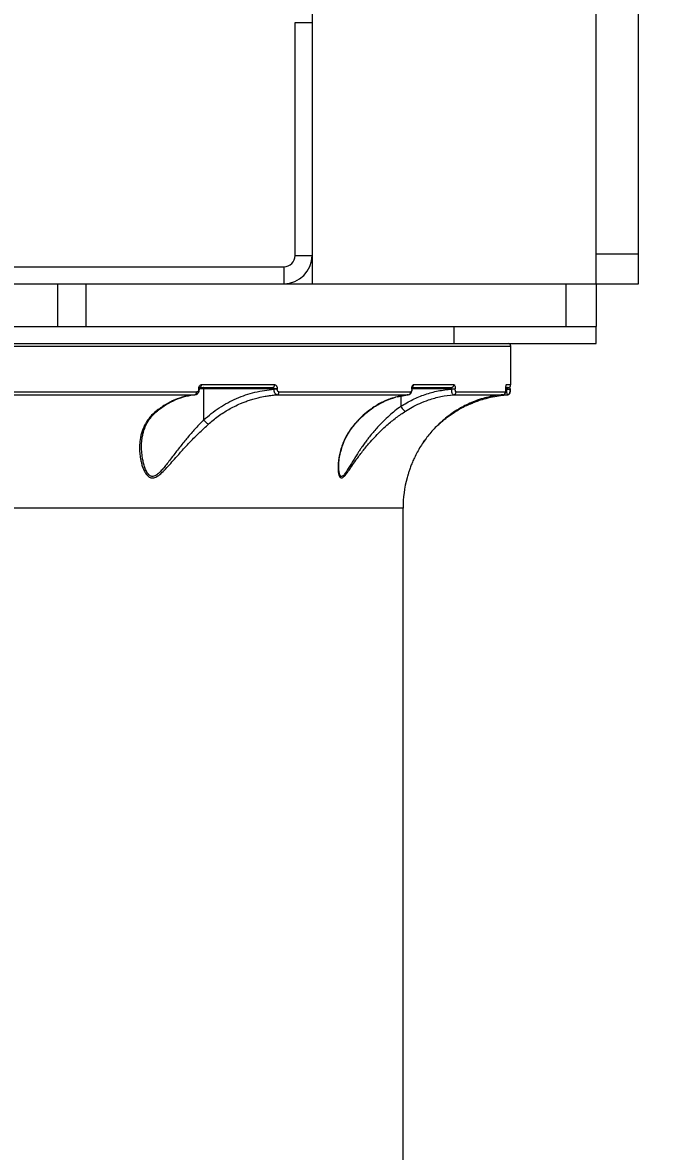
# Model space of a CAD drawing. Header units: millimetres. Extents: x -8045 to 6871, y -5915 to 5473.
# Drawn here: x -1678.8 to -1457.7, y 258.3 to 655.8 of the extents above; entities that cross this region are included whole.
import ezdxf

# ---------------------------------------------------------------- set-up
doc = ezdxf.new("R2010")
doc.units = ezdxf.units.MM
for name, color, linetype in [('DIKOM_ОБЪЕКТ', 7, 'Continuous'), ('DIKOM_РАЗМЕР_ЗОНА', 7, 'Continuous'), ('DIKOM_РАЗМЕР_ОБЪЕКТА', 7, 'Continuous')]:
    doc.layers.add(name, color=color, linetype=linetype)
doc.styles.add('style1', font='arial.ttf', dxfattribs={"width": 0.8})
doc.dimstyles.new('1-50', dxfattribs={"dimtxt": 300, "dimasz": 200, "dimexe": 100, "dimexo": 0, "dimgap": 100, "dimtad": 1, "dimtxsty": 'style1', "dimcen": 200, "dimclrd": 7, "dimclre": 7, "dimclrt": 7, "dimadec": 1, "dimazin": 2, "dimtfac": 1, "dimtmove": 0, "dimatfit": 2, "dimfxl": 0, "dimlwd": 25, "dimlwe": 18, "dimarcsym": 0})

# ---------------------------------------------------------------- blocks, each defined once
blk = doc.blocks.new('*D10')
at = {"layer": 'Defpoints', "color": 0, "linetype": 'Continuous', "transparency": 16777216}
for p in [(-1653.81, 3474.95), (-5616.46, -3083.4), (491.01, -3083.4)]:
    blk.add_point(p, dxfattribs=at)
at = {"layer": 'DIKOM_РАЗМЕР_ОБЪЕКТА', "color": 7, "linetype": 'Continuous', "lineweight": 18, "transparency": 16777216}
for p, q in [((-1653.81, 3474.95), (-5716.46, 3474.95)), ((491.01, -3083.4), (-5716.46, -3083.4))]:
    blk.add_line(p, q, dxfattribs=at)
at = {"layer": 'DIKOM_РАЗМЕР_ОБЪЕКТА', "color": 7, "linetype": 'Continuous', "lineweight": 25, "transparency": 16777216}
blk.add_line((-5616.46, 3274.95), (-5616.46, -2883.4), dxfattribs=at)
at = {"layer": 'DIKOM_РАЗМЕР_ОБЪЕКТА', "color": 7, "linetype": 'Continuous', "transparency": 16777216}
for points in [[(-5649.79, 3274.95), (-5583.12, 3274.95), (-5616.46, 3474.95)], [(-5649.79, -2883.4), (-5583.12, -2883.4), (-5616.46, -3083.4)]]:
    blk.add_solid(points, dxfattribs=at)
at = {"layer": 'DIKOM_РАЗМЕР_ОБЪЕКТА', "color": 7, "linetype": 'Continuous', "lineweight": 15, "transparency": 16777216, "insert": (-5869.63, -1326.86), "char_height": 300, "attachment_point": 5, "rotation": 90, "style": 'style1'}
blk.add_mtext('6550', dxfattribs=at)
blk = doc.blocks.new('*D12')
at = {"layer": 'Defpoints', "color": 0, "transparency": 16777216}
for p in [(-2189.61, 5472.65), (-7595.21, -5084.97), (-495.58, -5084.97)]:
    blk.add_point(p, dxfattribs=at)
at = {"layer": 'DIKOM_РАЗМЕР_ЗОНА', "color": 7, "lineweight": 18, "transparency": 16777216}
for p, q in [((-2189.61, 5472.65), (-7695.21, 5472.65)), ((-495.58, -5084.97), (-7695.21, -5084.97))]:
    blk.add_line(p, q, dxfattribs=at)
at = {"layer": 'DIKOM_РАЗМЕР_ЗОНА', "color": 7, "lineweight": 25, "transparency": 16777216}
blk.add_line((-7595.21, 5272.65), (-7595.21, -4884.97), dxfattribs=at)
at = {"layer": 'DIKOM_РАЗМЕР_ЗОНА', "color": 7, "transparency": 16777216}
for points in [[(-7628.55, 5272.65), (-7561.88, 5272.65), (-7595.21, 5472.65)], [(-7628.55, -4884.97), (-7561.88, -4884.97), (-7595.21, -5084.97)]]:
    blk.add_solid(points, dxfattribs=at)
at = {"layer": 'DIKOM_РАЗМЕР_ЗОНА', "color": 7, "transparency": 16777216, "insert": (-7848.38, -1452.59), "char_height": 300, "attachment_point": 5, "rotation": 90, "style": 'style1'}
blk.add_mtext('10550', dxfattribs=at)

msp = doc.modelspace()

# ---------------------------------------------------------------- linework, layer by layer
at = {"layer": 'DIKOM_ОБЪЕКТ', "color": 7, "linetype": 'Continuous', "lineweight": 15}
for p, q in [((-1476.813, 574.431), (-1476.813, 743.593)), ((-1461.813, 574.431), (-1461.813, 743.593)), ((-1576.813, 663.843), (-1576.813, 563.843)), ((-1582.813, 573.843), (-1582.813, 655.843)), ((-1582.813, 655.843), (-1576.813, 655.843)), ((-1582.813, 573.843), (-1576.813, 573.843)), ((-1476.813, 574.431), (-1461.813, 574.431)), ((-1476.813, 563.843), (-1476.813, 574.431)), ((-1461.813, 563.843), (-1461.813, 574.431)), ((-2266.813, 569.843), (-1586.813, 569.843)), ((-1586.813, 569.843), (-1586.813, 563.843)), ((-1826.813, 563.843), (-1666.55, 563.843)), ((-1666.55, 563.843), (-1666.55, 548.843)), ((-1666.55, 563.843), (-1656.563, 563.843)), ((-1656.563, 563.843), (-1656.563, 548.843)), ((-1656.563, 563.843), (-1487.401, 563.843)), ((-1487.401, 563.843), (-1487.401, 548.843)), ((-1487.401, 563.843), (-1476.813, 563.843)), ((-1476.813, 563.843), (-1476.813, 548.843)), ((-1476.813, 563.843), (-1461.813, 563.843)), ((-1826.813, 548.843), (-1666.55, 548.843)), ((-1666.55, 548.843), (-1656.563, 548.843)), ((-1656.563, 548.843), (-1487.401, 548.843)), ((-1526.813, 542.843), (-1526.813, 548.843)), ((-1487.401, 548.843), (-1476.813, 548.843)), ((-1476.813, 542.843), (-1476.813, 548.843)), ((-2326.813, 542.843), (-1526.813, 542.843)), ((-1925.811, 541.843), (-1506.813, 541.843)), ((-1526.813, 542.843), (-1476.813, 542.843)), ((-1506.813, 528.343), (-1506.813, 541.843)), ((-1683.977, 524.786), (-1618.146, 524.786)), ((-1683.44, 525.783), (-1617.463, 525.783)), ((-1616.784, 526.843), (-1616.784, 526.788)), ((-1616.784, 526.843), (-1616.522, 526.843)), ((-1616.522, 526.788), (-1616.784, 526.788)), ((-1616.522, 526.788), (-1616.522, 526.843)), ((-1615.043, 526.843), (-1616.522, 526.843)), ((-1615.771, 528.343), (-1590.051, 528.343)), ((-1615.043, 526.843), (-1615.043, 515.955)), ((-1590.242, 526.843), (-1615.043, 526.843)), ((-1590.242, 526.763), (-1590.242, 526.843)), ((-1589.111, 526.843), (-1590.242, 526.843)), ((-1589.111, 526.763), (-1590.242, 526.763)), ((-1589.248, 524.786), (-1542.963, 524.786)), ((-1589.111, 526.843), (-1589.111, 526.763)), ((-1588.501, 525.783), (-1542.114, 525.783)), ((-1546.724, 524.111), (-1542.585, 524.843)), ((-1541.703, 526.763), (-1541.703, 526.843)), ((-1541.703, 526.843), (-1541.619, 526.843)), ((-1541.62, 526.763), (-1541.703, 526.763)), ((-1541.619, 526.763), (-1541.619, 526.843)), ((-1527.702, 526.843), (-1541.619, 526.843)), ((-1541.076, 528.343), (-1526.875, 528.343)), ((-1527.702, 526.843), (-1527.702, 526.788)), ((-1527.702, 526.843), (-1526.418, 526.843)), ((-1526.418, 526.788), (-1527.702, 526.788)), ((-1527, 524.786), (-1509.608, 524.786)), ((-1526.418, 526.788), (-1526.418, 526.843)), ((-1526.115, 525.783), (-1508.685, 525.783)), ((-1508.575, 526.739), (-1508.575, 526.843)), ((-1508.575, 526.843), (-1508.571, 526.843)), ((-1508.575, 526.739), (-1508.571, 526.739)), ((-1508.571, 526.739), (-1508.571, 526.843)), ((-1508.316, 526.843), (-1508.571, 526.843)), ((-1508.55, 526.777), (-1508.316, 526.81)), ((-1508.409, 528.343), (-1506.813, 528.343)), ((-1508.316, 526.843), (-1508.316, 526.81)), ((-1508.316, 526.843), (-1506.981, 526.843)), ((-1508.316, 526.81), (-1506.981, 526.81)), ((-1507.941, 524.786), (-1508.002, 524.855)), ((-1506.981, 526.81), (-1506.981, 526.843)), ((-1545.583, 524.313), (-1545.583, 520.728)), ((-1545.583, 520.728), (-1545.582, 520.721)), ((-1615.043, 515.955), (-1615.042, 515.952)), ((-1561.582, 514.647), (-1561.845, 514.474)), ((-1537.631, 508.085), (-1537.121, 508.796)), ((-1544.813, 484.893), (-1864.965, 484.893)), ((-1544.813, 114.793), (-1544.813, 484.893))]:
    msp.add_line(p, q, dxfattribs=at)
at = {"layer": 'DIKOM_ОБЪЕКТ', "color": 7, "linetype": 'Continuous', "lineweight": 15, "flags": 128}
msp.add_lwpolyline([(-1615.043, 526.843), (-1615.046, 526.94), (-1615.055, 527.034), (-1615.07, 527.12), (-1615.09, 527.196), (-1615.115, 527.258), (-1615.143, 527.305), (-1615.174, 527.333), (-1615.206, 527.343)], dxfattribs=at)
at = {"layer": 'DIKOM_ОБЪЕКТ', "color": 7, "linetype": 'Continuous', "lineweight": 15}
for centre, radius, start, end in [((-1586.813, 573.843), 4, 270, 0), ((-1586.813, 573.843), 10, 270, 0), ((-1507.813, 541.843), 1, 0, 90), ((-1618.382, 525.68), 0.925, 284.81564, 6.40599), ((-1616.718, 528.246), 0.951, 291.88738, 5.84936), ((-1590.964, 528.253), 0.917, 276.97043, 5.58345), ((-1589.435, 525.704), 0.937, 281.52361, 4.83747), ((-1543.081, 525.747), 0.968, 277.04139, 2.14689), ((-1542.086, 528.324), 1.01, 301.01489, 1.0367), ((-1527.851, 528.319), 0.977, 271.43436, 1.36751), ((-1527.097, 525.763), 0.982, 275.69732, 1.18072), ((-1509.684, 525.781), 0.998, 274.33676, 0.11489), ((-1509.412, 528.343), 1.003, 333.29852, 0.00937), ((-1508.014, 525.783), 1, 274.21308, 0.01021), ((-1507.813, 528.343), 1, 270, 0), ((-1504.813, 484.893), 40, 164.60174, 180)]:
    msp.add_arc(centre, radius, start, end, dxfattribs=at)
for points, knots in [([(-1618.146, 524.786), (-1619.344, 524.616), (-1621.74, 524.276), (-1625.249, 523.048), (-1628.637, 521.357), (-1630.736, 519.794), (-1631.777, 519.018)], [0, 0, 0, 0, 0.2499508, 0.4999017, 0.7518008, 1, 1, 1, 1]), ([(-1631.375, 519.098), (-1630.325, 519.886), (-1628.218, 521.466), (-1624.82, 523.157), (-1621.31, 524.369), (-1618.915, 524.685), (-1617.715, 524.843)], [0, 0, 0, 0, 0.2498468, 0.5011932, 0.7502496, 1, 1, 1, 1]), ([(-1617.853, 524.835), (-1617.685, 524.896), (-1617.329, 525.025), (-1616.903, 525.463), (-1616.586, 526.072), (-1616.544, 526.544), (-1616.522, 526.788)], [0, 0, 0, 0, 0.2159845, 0.4581584, 0.7206825, 1, 1, 1, 1]), ([(-1616.784, 526.788), (-1616.795, 526.656), (-1616.816, 526.393), (-1616.972, 526.06), (-1617.196, 525.828), (-1617.374, 525.798), (-1617.463, 525.783)], [0, 0, 0, 0, 0.2507574, 0.5001133, 0.749935, 1, 1, 1, 1]), ([(-1616.784, 526.843), (-1616.769, 527.04), (-1616.738, 527.434), (-1616.503, 527.929), (-1616.168, 528.275), (-1615.904, 528.32), (-1615.771, 528.343)], [0, 0, 0, 0, 0.2505399, 0.5002172, 0.7499943, 1, 1, 1, 1]), ([(-1616.522, 526.843), (-1616.52, 526.903), (-1616.515, 527.02), (-1616.486, 527.16), (-1616.451, 527.263), (-1616.408, 527.348), (-1616.373, 527.383), (-1616.376, 527.372), (-1616.376, 527.37)], [0, 0, 0, 0, 0.1836463, 0.3526938, 0.5090294, 0.6540089, 0.9160493, 1, 1, 1, 1]), ([(-1616.512, 527.343), (-1612.048, 527.343), (-1603.119, 527.343), (-1594.942, 527.343), (-1590.853, 527.343)], [0, 0, 0, 0, 0.5000004, 1, 1, 1, 1]), ([(-1615.043, 515.955), (-1613.248, 517.443), (-1609.658, 520.42), (-1603.505, 523.62), (-1597.008, 525.901), (-1592.497, 526.476), (-1590.242, 526.763)], [0, 0, 0, 0, 0.250339, 0.5009741, 0.7504598, 1, 1, 1, 1]), ([(-1613.324, 514.474), (-1612.784, 514.947), (-1611.68, 515.914), (-1609.891, 517.275), (-1608.054, 518.527), (-1606.154, 519.671), (-1604.183, 520.72), (-1602.376, 521.554), (-1600.741, 522.218), (-1599.279, 522.751), (-1597.604, 523.285), (-1595.603, 523.823), (-1593.666, 524.23), (-1592.024, 524.49), (-1590.663, 524.665), (-1589.787, 524.74), (-1589.248, 524.786)], [0, 0, 0, 0, 0.0796033, 0.1630018, 0.2502044, 0.3277904, 0.4112924, 0.5007235, 0.5515625, 0.6100794, 0.6762743, 0.7501602, 0.8443871, 0.9003101, 0.938561, 1, 1, 1, 1]), ([(-1590.853, 527.343), (-1590.783, 527.337), (-1590.644, 527.326), (-1590.476, 527.246), (-1590.361, 527.147), (-1590.293, 527.051), (-1590.25, 526.948), (-1590.244, 526.877), (-1590.242, 526.843)], [0, 0, 0, 0, 0.2510924, 0.500181, 0.6431885, 0.7723193, 0.8901232, 1, 1, 1, 1]), ([(-1589.248, 524.786), (-1589.368, 524.816), (-1589.609, 524.878), (-1589.929, 525.325), (-1590.17, 525.977), (-1590.218, 526.5), (-1590.242, 526.763)], [0, 0, 0, 0, 0.2464255, 0.4950683, 0.746839, 1, 1, 1, 1]), ([(-1590.051, 528.343), (-1589.931, 528.321), (-1589.69, 528.279), (-1589.43, 527.997), (-1589.27, 527.697), (-1589.181, 527.433), (-1589.122, 527.145), (-1589.115, 526.943), (-1589.111, 526.843)], [0, 0, 0, 0, 0.250024, 0.4991473, 0.6248471, 0.7494616, 0.8748876, 1, 1, 1, 1]), ([(-1588.501, 525.783), (-1588.579, 525.796), (-1588.735, 525.824), (-1588.905, 526.008), (-1589.009, 526.205), (-1589.067, 526.377), (-1589.104, 526.566), (-1589.109, 526.697), (-1589.111, 526.763)], [0, 0, 0, 0, 0.2500678, 0.4992095, 0.6249054, 0.7494907, 0.8746945, 1, 1, 1, 1]), ([(-1542.963, 524.786), (-1543.538, 524.72), (-1544.452, 524.617), (-1546.163, 524.295), (-1547.957, 523.835), (-1549.954, 523.129), (-1551.605, 522.408), (-1553.446, 521.469), (-1555.459, 520.24), (-1557.744, 518.529), (-1559.868, 516.649), (-1561.201, 515.183), (-1561.845, 514.474)], [0, 0, 0, 0, 0.0834527, 0.1325783, 0.2499226, 0.3473669, 0.4310404, 0.5009615, 0.6323513, 0.7505552, 0.8795215, 1, 1, 1, 1]), ([(-1545.583, 520.728), (-1544.208, 521.551), (-1541.462, 523.195), (-1537.022, 524.973), (-1532.429, 526.26), (-1529.277, 526.612), (-1527.702, 526.788)], [0, 0, 0, 0, 0.2498644, 0.4987257, 0.7494325, 1, 1, 1, 1]), ([(-1543.932, 519.018), (-1543.172, 519.488), (-1541.549, 520.492), (-1538.831, 521.832), (-1535.446, 523.161), (-1531.462, 524.275), (-1528.487, 524.615), (-1527, 524.786)], [0, 0, 0, 0, 0.14715, 0.3139282, 0.5003331, 0.7501634, 1, 1, 1, 1]), ([(-1542.745, 524.832), (-1542.665, 524.857), (-1542.499, 524.911), (-1542.198, 525.11), (-1541.889, 525.485), (-1541.66, 526.085), (-1541.633, 526.534), (-1541.62, 526.763)], [0, 0, 0, 0, 0.1071626, 0.2221092, 0.4672165, 0.7276409, 1, 1, 1, 1]), ([(-1541.703, 526.763), (-1541.704, 526.697), (-1541.707, 526.565), (-1541.733, 526.376), (-1541.771, 526.204), (-1541.841, 526.007), (-1541.956, 525.824), (-1542.061, 525.796), (-1542.114, 525.783)], [0, 0, 0, 0, 0.1257339, 0.2510932, 0.3758894, 0.5013489, 0.750509, 1, 1, 1, 1]), ([(-1541.703, 526.843), (-1541.7, 526.943), (-1541.695, 527.145), (-1541.656, 527.434), (-1541.596, 527.698), (-1541.489, 527.997), (-1541.315, 528.279), (-1541.156, 528.322), (-1541.076, 528.343)], [0, 0, 0, 0, 0.1252639, 0.2510411, 0.3755184, 0.5012869, 0.7505069, 1, 1, 1, 1]), ([(-1541.62, 526.843), (-1541.618, 526.9), (-1541.616, 527.018), (-1541.599, 527.18), (-1541.577, 527.319), (-1541.561, 527.415), (-1541.553, 527.457), (-1541.566, 527.455), (-1541.568, 527.455)], [0, 0, 0, 0, 0.1708711, 0.3524038, 0.5452689, 0.7495024, 0.9670175, 1, 1, 1, 1]), ([(-1541.573, 527.343), (-1539.13, 527.343), (-1534.101, 527.343), (-1529.958, 527.343), (-1527.827, 527.343)], [0, 0, 0, 0, 0.485622, 1, 1, 1, 1]), ([(-1509.608, 524.786), (-1510.425, 524.704), (-1512.137, 524.532), (-1514.682, 524.033), (-1517.355, 523.313), (-1519.954, 522.389), (-1522.402, 521.3), (-1524.718, 520.078), (-1526.981, 518.68), (-1529.264, 517.031), (-1531.856, 514.855), (-1534.626, 512.107), (-1536.474, 509.664), (-1537.355, 508.5)], [0, 0, 0, 0, 0.0794215, 0.1663991, 0.2491839, 0.3436983, 0.4269141, 0.4989155, 0.584887, 0.6680882, 0.7497665, 0.880726, 1, 1, 1, 1]), ([(-1527.827, 527.343), (-1527.815, 527.339), (-1527.795, 527.333), (-1527.764, 527.283), (-1527.74, 527.211), (-1527.721, 527.119), (-1527.706, 527.003), (-1527.703, 526.906), (-1527.702, 526.843)], [0, 0, 0, 0, 0.1715978, 0.3122709, 0.4999984, 0.6323109, 0.7599447, 1, 1, 1, 1]), ([(-1527, 524.786), (-1527.084, 524.815), (-1527.252, 524.875), (-1527.478, 525.339), (-1527.647, 526.001), (-1527.684, 526.525), (-1527.702, 526.788)], [0, 0, 0, 0, 0.2504361, 0.5004525, 0.7502226, 1, 1, 1, 1]), ([(-1526.875, 528.343), (-1526.815, 528.32), (-1526.695, 528.275), (-1526.544, 527.929), (-1526.439, 527.434), (-1526.425, 527.04), (-1526.418, 526.843)], [0, 0, 0, 0, 0.2500098, 0.4998042, 0.7494671, 1, 1, 1, 1]), ([(-1526.115, 525.783), (-1526.155, 525.798), (-1526.234, 525.828), (-1526.334, 526.06), (-1526.404, 526.393), (-1526.413, 526.656), (-1526.418, 526.788)], [0, 0, 0, 0, 0.2500472, 0.4998905, 0.7492255, 1, 1, 1, 1]), ([(-1520.058, 522.027), (-1519.41, 522.271), (-1517.935, 522.826), (-1515.406, 523.58), (-1512.633, 524.206), (-1510.077, 524.602), (-1508.562, 524.732), (-1507.941, 524.786)], [0, 0, 0, 0, 0.1659201, 0.3773743, 0.6331755, 0.8496454, 1, 1, 1, 1]), ([(-1508.685, 525.783), (-1508.672, 525.794), (-1508.646, 525.816), (-1508.616, 525.974), (-1508.596, 526.16), (-1508.585, 526.332), (-1508.577, 526.528), (-1508.576, 526.669), (-1508.575, 526.739)], [0, 0, 0, 0, 0.2487715, 0.4982722, 0.6262749, 0.7492581, 0.8753061, 1, 1, 1, 1]), ([(-1508.667, 525.811), (-1508.649, 525.871), (-1508.602, 526.033), (-1508.584, 526.351), (-1508.577, 526.607), (-1508.573, 526.739)], [0, 0, 0, 0, 0.220932, 0.5981368, 1, 1, 1, 1]), ([(-1508.575, 526.843), (-1508.575, 526.952), (-1508.573, 527.173), (-1508.561, 527.478), (-1508.543, 527.748), (-1508.513, 528.038), (-1508.467, 528.289), (-1508.429, 528.325), (-1508.409, 528.343)], [0, 0, 0, 0, 0.1238219, 0.2505951, 0.3732722, 0.5015531, 0.7510055, 1, 1, 1, 1]), ([(-1508.565, 527.343), (-1508.347, 527.343), (-1507.82, 527.343), (-1507.917, 527.343), (-1507.974, 527.343)], [0, 0, 0, 0, 0.4124068, 1, 1, 1, 1]), ([(-1507.939, 527.343), (-1507.98, 527.338), (-1508.062, 527.327), (-1508.162, 527.254), (-1508.232, 527.163), (-1508.276, 527.073), (-1508.309, 526.967), (-1508.314, 526.883), (-1508.316, 526.843)], [0, 0, 0, 0, 0.2508932, 0.5002467, 0.6339769, 0.750051, 0.8804848, 1, 1, 1, 1]), ([(-1508.002, 524.855), (-1508.023, 524.871), (-1508.084, 524.92), (-1508.163, 525.242), (-1508.229, 525.642), (-1508.27, 526), (-1508.301, 526.395), (-1508.311, 526.671), (-1508.316, 526.81)], [0, 0, 0, 0, 0.1388787, 0.419454, 0.5623057, 0.7067795, 0.8530873, 1, 1, 1, 1]), ([(-1508.002, 524.818), (-1507.966, 524.82), (-1507.892, 524.824), (-1507.747, 524.858), (-1507.578, 524.94), (-1507.412, 525.093), (-1507.218, 525.396), (-1507.101, 525.829), (-1507.028, 526.367), (-1507.01, 526.66), (-1507.001, 526.81)], [0, 0, 0, 0, 0.0404702, 0.0815648, 0.170079, 0.2725465, 0.3909494, 0.6727334, 0.8325579, 1, 1, 1, 1]), ([(-1507.001, 526.843), (-1507.019, 526.9), (-1507.053, 527.011), (-1507.135, 527.093), (-1507.21, 527.116), (-1507.232, 527.123)], [0, 0, 0, 0, 0.4192344, 0.8209655, 1, 1, 1, 1]), ([(-1507.014, 525.783), (-1507.01, 525.797), (-1507.002, 525.826), (-1506.993, 526.018), (-1506.987, 526.222), (-1506.984, 526.403), (-1506.982, 526.601), (-1506.982, 526.74), (-1506.982, 526.81)], [0, 0, 0, 0, 0.2499602, 0.4991909, 0.6254283, 0.7495271, 0.8753975, 1, 1, 1, 1]), ([(-1561.673, 514.534), (-1561.051, 515.219), (-1559.698, 516.708), (-1557.325, 518.809), (-1554.434, 520.885), (-1551.091, 522.738), (-1548.647, 523.532), (-1547.41, 523.934)], [0, 0, 0, 0, 0.1501106, 0.3263599, 0.5299357, 0.7621484, 1, 1, 1, 1]), ([(-1532.559, 514.029), (-1532.144, 514.427), (-1531.114, 515.417), (-1529.305, 516.867), (-1527.325, 518.273), (-1525.439, 519.437), (-1523.067, 520.749), (-1521.264, 521.514), (-1520.058, 522.027)], [0, 0, 0, 0, 0.1190028, 0.2958984, 0.4659476, 0.6011985, 0.7331307, 1, 1, 1, 1]), ([(-1520.425, 522.145), (-1520.397, 522.12), (-1520.307, 522.044), (-1520.18, 521.999), (-1520.098, 522.018), (-1520.058, 522.027)], [0, 0, 0, 0, 0.1957146, 0.6117084, 1, 1, 1, 1]), ([(-1631.777, 519.018), (-1632.322, 518.541), (-1633.433, 517.567), (-1634.77, 515.892), (-1636.026, 513.799), (-1637.005, 511.254), (-1637.511, 508.633), (-1637.654, 506.29), (-1637.582, 504.278), (-1637.34, 502.413), (-1636.98, 500.761), (-1636.523, 499.268), (-1635.95, 497.903), (-1635.317, 496.857), (-1634.729, 496.192), (-1634.029, 495.639), (-1633.184, 495.404), (-1632.252, 495.61), (-1631.557, 495.94), (-1630.851, 496.413), (-1629.816, 497.257), (-1628.412, 498.658), (-1626.653, 500.594), (-1624.554, 502.968), (-1622.117, 505.696), (-1619.285, 508.72), (-1616.343, 511.69), (-1614.331, 513.545), (-1613.324, 514.474)], [0, 0, 0, 0, 0.0399763, 0.0815415, 0.1251091, 0.1871836, 0.2496237, 0.2907697, 0.3324818, 0.3734632, 0.4059039, 0.4359224, 0.4695479, 0.4983062, 0.5147445, 0.5296788, 0.5610927, 0.576334, 0.5925659, 0.6075606, 0.6240924, 0.6638541, 0.7068446, 0.7497488, 0.812132, 0.874338, 0.937095, 1, 1, 1, 1]), ([(-1636.895, 506.545), (-1636.892, 506.932), (-1636.887, 507.656), (-1636.824, 508.734), (-1636.631, 509.968), (-1636.319, 511.37), (-1635.782, 513.077), (-1634.854, 515.074), (-1633.454, 517.209), (-1632.008, 518.492), (-1631.267, 519.15)], [0, 0, 0, 0, 0.0946824, 0.1776065, 0.2510057, 0.3450986, 0.4692175, 0.6226216, 0.8066047, 1, 1, 1, 1]), ([(-1631.311, 519.17), (-1631.358, 519.132), (-1631.482, 519.032), (-1631.664, 519.023), (-1631.777, 519.018)], [0, 0, 0, 0, 0.3824418, 1, 1, 1, 1]), ([(-1561.845, 514.474), (-1562.578, 513.55), (-1564.043, 511.7), (-1565.424, 509.068), (-1566.37, 506.727), (-1566.981, 504.712), (-1567.38, 502.842), (-1567.605, 501.178), (-1567.704, 499.672), (-1567.684, 498.278), (-1567.554, 497.189), (-1567.375, 496.463), (-1567.123, 495.827), (-1566.753, 495.449), (-1566.259, 495.503), (-1565.854, 495.744), (-1565.419, 496.15), (-1564.749, 496.923), (-1563.777, 498.274), (-1562.477, 500.178), (-1560.831, 502.535), (-1558.805, 505.254), (-1556.575, 507.947), (-1554.458, 510.261), (-1552.532, 512.196), (-1550.134, 514.398), (-1547.264, 516.762), (-1545.018, 518.282), (-1543.932, 519.018)], [0, 0, 0, 0, 0.0626384, 0.1252897, 0.1665066, 0.2082743, 0.2494061, 0.2817623, 0.3119826, 0.3454825, 0.3744552, 0.3909839, 0.4059771, 0.4373834, 0.4528834, 0.4689928, 0.4839701, 0.5004509, 0.5398827, 0.5827295, 0.625634, 0.6878832, 0.7498863, 0.7919032, 0.8336245, 0.8747439, 0.9394042, 1, 1, 1, 1]), ([(-1545.582, 520.721), (-1546.276, 520.202), (-1547.668, 519.159), (-1549.713, 517.407), (-1551.505, 515.721), (-1553.076, 514.113), (-1554.409, 512.655), (-1555.715, 511.129), (-1556.681, 509.928), (-1557.38, 509.022), (-1557.815, 508.446), (-1558.274, 507.825), (-1558.754, 507.161), (-1559.09, 506.684), (-1559.361, 506.293), (-1559.72, 505.771), (-1560.253, 504.98), (-1560.833, 504.09), (-1561.5, 503.043), (-1562.289, 501.768), (-1563.211, 500.233), (-1564.093, 498.758), (-1564.814, 497.605), (-1565.373, 496.828), (-1565.793, 496.344), (-1566.188, 496.042), (-1566.546, 495.985), (-1566.789, 496.154), (-1566.951, 496.393), (-1567.088, 496.69), (-1567.225, 497.152), (-1567.354, 497.899), (-1567.43, 498.757), (-1567.429, 499.414), (-1567.428, 499.685)], [0, 0, 0, 0, 0.0619947, 0.124406, 0.1877316, 0.2331033, 0.2811509, 0.3261328, 0.3748368, 0.39091, 0.4082504, 0.4268548, 0.4467288, 0.4678671, 0.4695361, 0.4816585, 0.5144254, 0.5402204, 0.561157, 0.6081207, 0.6550601, 0.702036, 0.7486846, 0.7737301, 0.7957476, 0.8201396, 0.843097, 0.8655625, 0.8776012, 0.8903336, 0.9124247, 0.9375591, 0.9741513, 1, 1, 1, 1]), ([(-1545.582, 520.721), (-1545.491, 520.573), (-1545.276, 520.218), (-1544.936, 519.775), (-1544.615, 519.427), (-1544.354, 519.198), (-1544.111, 519.042), (-1543.992, 519.026), (-1543.932, 519.018)], [0, 0, 0, 0, 0.1649513, 0.3941353, 0.5326444, 0.6832768, 0.8410999, 1, 1, 1, 1]), ([(-1615.042, 515.952), (-1615.489, 515.49), (-1616.41, 514.537), (-1617.759, 513.072), (-1619.117, 511.545), (-1620.404, 510.046), (-1621.711, 508.474), (-1622.975, 506.911), (-1624.243, 505.3), (-1625.463, 503.723), (-1626.668, 502.15), (-1627.864, 500.598), (-1629.059, 499.098), (-1630.088, 497.91), (-1630.932, 497.083), (-1631.597, 496.54), (-1632.262, 496.153), (-1632.937, 495.977), (-1633.458, 496.052), (-1633.847, 496.232), (-1634.199, 496.478), (-1634.598, 496.894), (-1635.13, 497.684), (-1635.657, 498.84), (-1636.127, 500.314), (-1636.475, 501.843), (-1636.72, 503.397), (-1636.853, 504.956), (-1636.913, 506.008), (-1636.894, 506.535), (-1636.894, 506.545)], [0, 0, 0, 0, 0.0443863, 0.0913309, 0.135193, 0.1824832, 0.2243841, 0.2729255, 0.3181605, 0.3635471, 0.4091722, 0.4548176, 0.5004803, 0.54593, 0.5702738, 0.5916608, 0.6156089, 0.6374918, 0.6595702, 0.6711485, 0.683279, 0.70453, 0.7287069, 0.7738702, 0.8189644, 0.8642492, 0.9093637, 0.9542753, 0.9990937, 1, 1, 1, 1]), ([(-1615.042, 515.952), (-1614.899, 515.786), (-1614.606, 515.444), (-1614.119, 514.986), (-1613.66, 514.63), (-1613.434, 514.525), (-1613.324, 514.474)], [0, 0, 0, 0, 0.242733, 0.5000578, 0.7573531, 1, 1, 1, 1]), ([(-1567.436, 499.651), (-1567.396, 500.519), (-1567.324, 502.084), (-1566.904, 504.206), (-1566.47, 505.803), (-1566.011, 507.172), (-1565.438, 508.615), (-1564.57, 510.403), (-1563.332, 512.498), (-1562.16, 513.91), (-1561.556, 514.639)], [0, 0, 0, 0, 0.1728752, 0.3119367, 0.4168076, 0.4905891, 0.5782848, 0.6959641, 0.8430357, 1, 1, 1, 1]), ([(-1537.355, 508.5), (-1537.797, 507.852), (-1538.686, 506.549), (-1539.82, 504.576), (-1540.747, 502.753), (-1541.472, 501.132), (-1542.06, 499.669), (-1542.546, 498.312), (-1542.885, 497.25), (-1543.098, 496.531), (-1543.276, 495.902), (-1543.383, 495.494), (-1543.379, 495.509), (-1543.378, 495.512)], [0, 0, 0, 0, 0.1291839, 0.2598429, 0.388324, 0.4890641, 0.5832373, 0.6872248, 0.7776126, 0.8289816, 0.8757157, 0.9734965, 1, 1, 1, 1])]:
    msp.add_open_spline(points, degree=3, knots=knots, dxfattribs=at)

# ---------------------------------------------------------------- dimensions: what is measured, and where the dimension line sits
at = {"layer": 'DIKOM_РАЗМЕР_ЗОНА'}
dim = msp.add_linear_dim(base=(-7595.212, -5084.969), p1=(-2189.606, 5472.652), p2=(-495.584, -5084.969), angle=90, text='10550', dimstyle='1-50', dxfattribs=at)
dim.commit()
dim.dimension.update_dxf_attribs({"geometry": '*D12', "text_midpoint": (-7595.212, -1452.593), "dimtype": 160})
at = {"layer": 'DIKOM_РАЗМЕР_ОБЪЕКТА', "color": 7, "linetype": 'Continuous', "lineweight": 15}
dim = msp.add_linear_dim(base=(-5616.456, -3083.398), p1=(-1653.813, 3474.95), p2=(491.015, -3083.398), angle=90, text='6550', dimstyle='1-50', dxfattribs=at)
dim.commit()
dim.dimension.update_dxf_attribs({"geometry": '*D10', "text_midpoint": (-5616.456, -1326.858), "dimtype": 160})

doc.saveas('drawing.dxf')
